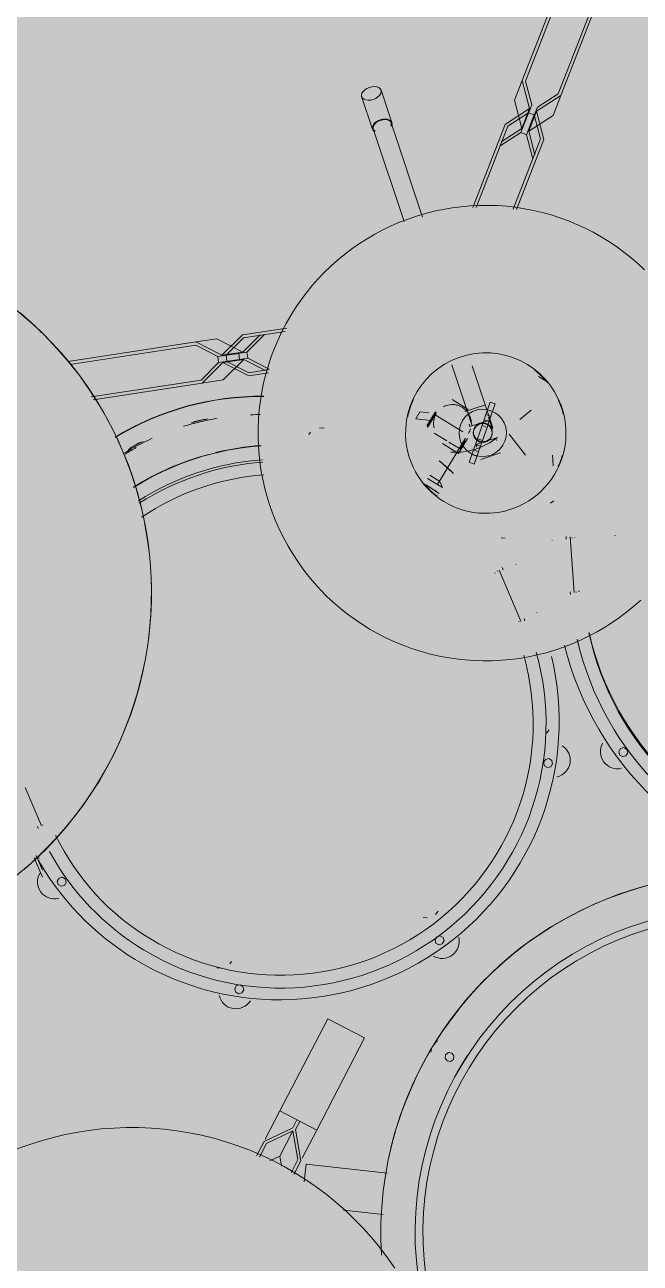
# Model space of a CAD drawing. Header units: millimetres. Extents: x -57519 to 497916, y -349472 to 446842.
# Drawn here: x 395693 to 396083, y 38849 to 39633 of the extents above; entities that cross this region are included whole.
import ezdxf

# ---------------------------------------------------------------- set-up
doc = ezdxf.new("R2010")
doc.units = ezdxf.units.MM
doc.layers.add('A-DETL-GENF', color=92, linetype='Continuous', lineweight=5)
doc.layers.add('A-GENM', color=13, linetype='Continuous', lineweight=5)

# ---------------------------------------------------------------- blocks, each defined once
blk = doc.blocks.new('Drums__Bateria_13550 - Drums__Bateria_13550-2635341-G_F SINGLE OCCUPANCY DIAGRAM')
at = {"layer": 'A-GENM', "color": 191}
for p, q in [((-506.42, -444.87), (-432.61, -496.56)), ((-431.1, -495.17), (-505.57, -443.03)), ((-520.66, -464.58), (-446.19, -516.72)), ((-445.4, -514.83), (-519.22, -463.14)), ((-432.61, -496.56), (-427.51, -511.37)), ((-425.11, -512.59), (-431.1, -495.17)), ((-431.1, -495.17), (-420.08, -502.89)), ((-420.08, -502.89), (-414.08, -520.31)), ((-446.19, -516.72), (-427.77, -516.39)), ((-446.19, -516.72), (-435.17, -524.44)), ((-429.73, -514.55), (-445.4, -514.83)), ((-429.73, -514.55), (-418.71, -522.27)), ((-427.77, -516.39), (-421.77, -533.82)), ((-427.77, -516.39), (-416.75, -524.11)), ((-427.51, -511.37), (-416.49, -519.09)), ((-425.36, -517.61), (-423.14, -514.43)), ((-420.26, -532.43), (-425.36, -517.61)), ((-425.36, -517.61), (-414.34, -525.33)), ((-406.68, -512.27), (-425.11, -512.59)), ((-414.08, -520.31), (-425.11, -512.59)), ((-423.14, -514.43), (-407.47, -514.16)), ((-423.14, -514.43), (-412.12, -522.15)), ((-407.47, -514.16), (-368.3, -541.58)), ((-367.71, -539.56), (-406.68, -512.27)), ((-416.75, -524.11), (-435.17, -524.44)), ((-411.69, -538.81), (-416.75, -524.11)), ((-412.12, -522.15), (-414.34, -525.33)), ((-414.34, -525.33), (-409.24, -540.15)), ((-414.08, -520.31), (-398.55, -520.04)), ((-396.45, -521.88), (-412.12, -522.15)), ((-374.93, -564.17), (-420.26, -532.43)), ((-152.52, -527.82), (-152.05, -527.9)), ((-421.77, -533.82), (-375.53, -566.2)), ((-261.64, -551.09), (-256.71, -546.18)), ((-211.01, -554.31), (-204.34, -555.45)), ((-158.05, -555.69), (-123.28, -561.47)), ((-157.41, -554.57), (-156.97, -554.64)), ((-157.12, -552.81), (-156.93, -552.84)), ((-18.83, -552.66), (-20.37, -554.24)), ((-20.37, -554.24), (-20.36, -556.44)), ((-20.36, -556.44), (-18.79, -557.98)), ((-16.64, -552.64), (-18.83, -552.66)), ((-15.08, -554.18), (-16.64, -552.64)), ((-16.6, -557.96), (-15.06, -556.39)), ((-15.06, -556.39), (-15.08, -554.18)), ((-238, -569), (-241.89, -560.65)), ((-181.91, -562.76), (-182.8, -560.33)), ((-158.88, -558.14), (-157.31, -558.4)), ((-124.21, -563.9), (-122.64, -564.16)), ((-123.5, -558.39), (-123.04, -558.47)), ((-123.33, -560.23), (-122.89, -560.3)), ((-18.79, -557.98), (-16.6, -557.96)), ((-230.57, -577.74), (-215.12, -570.88)), ((-158.78, -567.22), (-158.58, -567.25)), ((-125.87, -572.68), (-125.68, -572.72)), ((-236.89, -586.9), (-278.08, -590.32)), ((-253.11, -584.6), (-251.28, -581.77)), ((-246.13, -589.13), (-253.11, -584.6)), ((-251.28, -581.77), (-244.3, -586.3)), ((-246.87, -584.63), (-248.71, -587.46)), ((-244.3, -586.3), (-246.13, -589.13)), ((-244.3, -586.3), (-241.24, -588.29)), ((-243.81, -587.94), (-242.13, -587.8)), ((-241.24, -588.29), (-243.07, -591.12)), ((-242.13, -587.8), (-236, -587.29)), ((-242.13, -587.8), (-241.05, -600.8)), ((-241.05, -600.8), (-242.13, -587.8)), ((-241.24, -588.29), (-237.98, -590.41)), ((-230.17, -586.81), (-228.49, -586.67)), ((-229.1, -599.81), (-230.17, -586.81)), ((-229.1, -599.81), (-230.17, -586.81)), ((-219.14, -598.98), (-220.22, -585.98)), ((-116.33, -587.51), (-116.52, -587.54)), ((-252.09, -588.63), (-251.01, -601.63)), ((-243.07, -591.12), (-246.13, -589.13)), ((-239.82, -593.23), (-243.07, -591.12)), ((-239.82, -593.23), (-237.98, -590.41)), ((-237.98, -590.41), (-239.82, -593.23)), ((-232.44, -598.03), (-239.82, -593.23)), ((-237.98, -590.41), (-230.6, -595.2)), ((-230.6, -595.2), (-232.44, -598.03)), ((-230.6, -595.2), (-232.44, -598.03)), ((-230.6, -595.2), (-227.35, -597.31)), ((-167.96, -598.22), (-167.07, -595.8)), ((-149.24, -592.97), (-149.43, -593)), ((-113.29, -596.07), (-114.86, -596.33)), ((-439.82, -603.24), (-461.43, -605.03)), ((-377.11, -598.54), (-439.78, -603.74)), ((-281.75, -602.67), (-241.18, -599.3)), ((-251.91, -599.38), (-260.33, -607.81)), ((-241.05, -600.8), (-242.73, -600.94)), ((-234.12, -604.06), (-226.26, -611.92)), ((-226.26, -611.92), (-234.12, -604.06)), ((-229.19, -600.14), (-232.44, -598.03)), ((-227.35, -597.31), (-229.19, -600.14)), ((-226.12, -602.13), (-229.19, -600.14)), ((-227.42, -599.67), (-229.1, -599.81)), ((-227.35, -597.31), (-224.29, -599.3)), ((-224.29, -599.3), (-226.12, -602.13)), ((-219.15, -606.66), (-226.12, -602.13)), ((-224.29, -599.3), (-217.31, -603.83)), ((-221.71, -600.97), (-223.55, -603.8)), ((-217.31, -603.83), (-219.15, -606.66)), ((-147.97, -601.82), (-149.54, -602.08)), ((-113.73, -598.72), (-148.26, -604.46)), ((-113.53, -599.92), (-113.98, -599.99)), ((-113.73, -598.72), (-113.93, -598.76)), ((-40.87, -599.72), (-42.5, -597.64)), ((-24.82, -602.07), (-24.84, -604.28)), ((-23.26, -600.53), (-24.82, -602.07)), ((-21.06, -600.56), (-23.26, -600.53)), ((-19.53, -602.13), (-21.06, -600.56)), ((-19.55, -604.34), (-19.53, -602.13)), ((-438.79, -615.7), (-377.11, -610.58)), ((-253.4, -620.49), (-238.95, -605.97)), ((-210.35, -629.47), (-234.65, -605.3)), ((-234.65, -616.06), (-228.76, -610.17)), ((-234.65, -620.31), (-226.26, -611.92)), ((-233, -605.93), (-228.76, -610.17)), ((-228.76, -610.17), (-233, -605.93)), ((-232.63, -605.56), (-228.38, -609.8)), ((-228.38, -609.8), (-232.63, -605.56)), ((-148.07, -604.42), (-148.26, -604.46)), ((-147.62, -605.58), (-148.06, -605.65)), ((-146.86, -607.27), (-147.33, -607.34)), ((-24.84, -604.28), (-23.31, -605.85)), ((-23.31, -605.85), (-21.11, -605.88)), ((-21.11, -605.88), (-19.55, -604.34)), ((-460.35, -617.99), (-438.75, -616.2)), ((-255.02, -619.47), (-247.67, -626.82)), ((-247.67, -626.82), (-255.02, -619.47)), ((-252.27, -619.35), (-253.4, -620.49)), ((-242.44, -623.86), (-235.73, -617.14)), ((-255.56, -624), (-257.55, -629.45)), ((-255.39, -619.84), (-247.89, -627.34)), ((-247.89, -627.34), (-255.39, -619.84)), ((-255.39, -619.84), (-249.39, -625.84)), ((-249.39, -625.84), (-255.39, -619.84)), ((-254.01, -632.98), (-250.68, -623.82)), ((-253.4, -620.49), (-246.87, -627)), ((-211.84, -627.53), (-217.13, -632.83)), ((-215.49, -634.64), (-207.72, -626.85)), ((-207.72, -626.85), (-211.84, -627.53)), ((-257.55, -629.45), (-254.01, -632.98)), ((-262.86, -693.54), (-261.9, -690.88)), ((52.34, -693.16), (54.01, -695.29)), ((69.48, -694.01), (67.94, -695.58)), ((67.94, -695.58), (67.97, -697.79)), ((67.97, -697.79), (69.53, -699.33)), ((71.67, -693.99), (69.48, -694.01)), ((73.24, -695.54), (71.67, -693.99)), ((71.73, -699.32), (73.26, -697.74)), ((73.26, -697.74), (73.24, -695.54)), ((-329.15, -698.67), (-331.64, -727.1)), ((-329.61, -726.84), (-327.29, -700.29)), ((-261.45, -699.76), (-260.27, -701.26)), ((54.9, -700.94), (54.07, -703.32)), ((69.53, -699.33), (71.73, -699.32)), ((141.9, -705.97), (141.06, -708.01)), ((143.94, -705.13), (141.9, -705.97)), ((145.98, -705.97), (143.94, -705.13)), ((146.82, -708.01), (145.98, -705.97)), ((-328.44, -713.43), (-320.36, -726.87)), ((141.06, -708.01), (141.9, -710.05)), ((141.9, -710.05), (143.94, -710.89)), ((143.94, -710.89), (145.98, -710.05)), ((145.98, -710.05), (146.82, -708.01)), ((-320.98, -729.49), (-328.98, -716.17)), ((-316.5, -727.2), (-306.6, -715.82)), ((-306.16, -718.17), (-316.35, -729.89)), ((-306.27, -715.97), (-307.39, -728.78)), ((-305.44, -729.4), (-304.34, -716.85)), ((-333.07, -743.39), (-320.98, -729.49)), ((-331.64, -727.1), (-322.15, -742.89)), ((-321.54, -740.27), (-329.61, -726.84)), ((-320.98, -729.49), (-322.15, -742.89)), ((-320.36, -726.87), (-321.54, -740.27)), ((-320.36, -726.87), (-316.5, -727.2)), ((-316.5, -727.2), (-317.67, -740.61)), ((-307.39, -728.78), (-317.67, -740.61)), ((-317.53, -743.3), (-305.44, -729.4)), ((-320.83, -732.18), (-322, -745.58)), ((-316.97, -732.52), (-320.83, -732.18)), ((-316.97, -732.52), (-318.14, -745.92)), ((-317.53, -743.3), (-316.35, -729.89)), ((-316.35, -729.89), (-306.86, -745.69)), ((-322.15, -742.89), (-334.24, -756.8)), ((-333.07, -743.39), (-334.24, -756.8)), ((-317.67, -740.61), (-321.54, -740.27)), ((-308.03, -759.09), (-317.53, -743.3)), ((-332.29, -757.41), (-322, -745.58)), ((-322, -745.58), (-318.14, -745.92)), ((-318.14, -745.92), (-310.06, -759.35)), ((-306.86, -745.69), (-308.03, -759.09)), ((-334.24, -756.8), (-341.37, -838.31)), ((-339.29, -837.49), (-332.29, -757.41)), ((-310.06, -759.35), (-316.19, -829.41)), ((-314.12, -828.69), (-308.03, -759.09)), ((119.39, -757.44), (102.1, -777.26)), ((119.39, -757.44), (168.94, -800.68)), ((188.3, -812.42), (206.01, -763.78)), ((230.84, -772.47), (222.18, -796.24)), ((151.64, -820.5), (102.1, -777.26)), ((151.64, -820.5), (168.94, -800.68)), ((168.94, -800.68), (184.09, -813.9)), ((159.72, -811.42), (164.02, -815.17)), ((165.34, -813.66), (161.04, -809.91)), ((164.02, -815.17), (168.12, -834.88)), ((185.42, -815.06), (165.34, -813.66)), ((169.64, -833.55), (165.88, -815.47)), ((165.88, -815.47), (184.31, -816.74)), ((165.88, -815.47), (179.47, -827.33)), ((192.91, -821.59), (185.42, -815.06)), ((198.9, -816.28), (188.3, -812.42)), ((166.79, -833.72), (151.64, -820.5)), ((184.31, -816.74), (191.4, -822.93)), ((52.45, -827.78), (53.64, -829.32)), ((67.97, -826.12), (67.94, -828.32)), ((67.94, -828.32), (69.48, -829.9)), ((69.53, -824.58), (67.97, -826.12)), ((69.48, -829.9), (71.67, -829.93)), ((71.73, -824.6), (69.53, -824.58)), ((71.67, -829.93), (73.24, -828.38)), ((73.26, -826.18), (71.73, -824.6)), ((73.24, -828.38), (73.26, -826.18)), ((185.93, -827.77), (179.47, -827.33)), ((179.47, -827.33), (180.91, -834.24)), ((54.04, -837.89), (54.94, -835.31)), ((168.12, -834.88), (175.83, -841.6)), ((176.97, -839.95), (169.64, -833.55)), ((-23.31, -917.71), (-24.84, -919.28)), ((-21.11, -917.7), (-23.31, -917.71)), ((-19.55, -919.24), (-21.11, -917.7)), ((-85.63, -928.78), (-59.65, -924.46)), ((-60.29, -923.34), (-59.84, -923.27)), ((-59.84, -924.5), (-59.65, -924.46)), ((-24.84, -919.28), (-24.82, -921.49)), ((-24.82, -921.49), (-23.26, -923.04)), ((-23.26, -923.04), (-21.06, -923.02)), ((-21.06, -923.02), (-19.53, -921.45)), ((-19.53, -921.45), (-19.55, -919.24)), ((-59.94, -927.1), (-58.37, -926.84)), ((-42.07, -932.13), (-32.23, -930.5)), ((-41.06, -933.75), (-27.86, -931.55)), ((-40.78, -932.97), (-39.97, -930.64))]:
    blk.add_line(p, q, dxfattribs=at)
at = {"layer": 'A-GENM', "color": 191, "flags": 128}
for points in [[(-311.29, -469.82), (-316.11, -472.98), (-320.81, -476.33), (-325.37, -479.87), (-329.78, -483.59), (-334.04, -487.48), (-338.15, -491.54), (-342.08, -495.76), (-345.85, -500.13), (-349.43, -504.65), (-352.84, -509.31), (-356.05, -514.11), (-359.07, -519.02), (-361.89, -524.06), (-364.51, -529.2), (-366.92, -534.44), (-369.12, -539.78), (-371.1, -545.2), (-372.87, -550.69), (-374.41, -556.25), (-375.73, -561.87), (-376.83, -567.54), (-377.69, -573.24), (-378.33, -578.98), (-378.74, -584.73), (-378.92, -590.5), (-378.86, -596.27), (-378.58, -602.04), (-378.07, -607.78), (-377.32, -613.51), (-376.35, -619.2), (-375.15, -624.84), (-373.73, -630.43), (-372.08, -635.96), (-370.22, -641.42), (-368.13, -646.81), (-365.84, -652.1), (-363.33, -657.3), (-360.62, -662.39), (-357.71, -667.37), (-354.6, -672.24), (-351.3, -676.97), (-347.81, -681.57), (-344.14, -686.02), (-340.29, -690.32), (-336.28, -694.47), (-332.1, -698.45), (-327.77, -702.26), (-323.29, -705.9), (-318.66, -709.35), (-313.91, -712.62), (-309.02, -715.69), (-304.02, -718.57), (-298.9, -721.24), (-293.69, -723.71), (-288.38, -725.96), (-282.98, -728), (-277.5, -729.83), (-271.96, -731.43), (-266.36, -732.81), (-260.7, -733.97), (-255.01, -734.9), (-249.28, -735.6), (-243.53, -736.07), (-237.76, -736.31), (-234.65, -736.34)], [(-234.65, -736.34), (-228.88, -736.22), (-223.12, -735.88), (-217.37, -735.3), (-211.66, -734.5), (-205.98, -733.46), (-200.35, -732.2), (-194.77, -730.72), (-189.26, -729.01), (-183.82, -727.09), (-178.46, -724.95), (-173.19, -722.6), (-168.02, -720.03), (-162.96, -717.27), (-158.01, -714.3), (-153.18, -711.14), (-148.48, -707.79), (-143.92, -704.25), (-139.51, -700.53), (-135.25, -696.64), (-131.15, -692.58), (-127.21, -688.36), (-123.44, -683.99), (-119.86, -679.47), (-116.45, -674.81), (-113.24, -670.01), (-110.22, -665.1), (-107.4, -660.06), (-104.78, -654.92), (-102.37, -649.68), (-100.17, -644.34), (-98.19, -638.92), (-96.42, -633.43), (-94.88, -627.87), (-93.56, -622.25), (-92.47, -616.58), (-91.6, -610.88), (-90.96, -605.14), (-90.55, -599.39), (-90.38, -593.62), (-90.43, -587.85), (-90.71, -582.08), (-91.23, -576.34), (-91.97, -570.61), (-92.94, -564.92), (-94.14, -559.28), (-95.56, -553.69), (-97.21, -548.16), (-99.07, -542.69), (-101.16, -537.31), (-103.45, -532.02), (-105.96, -526.82), (-108.67, -521.73)], [(145.23, -696.32), (145.32, -696.41), (145.41, -696.51), (145.51, -696.61), (145.6, -696.7), (145.69, -696.8), (145.78, -696.9), (145.87, -696.99), (145.97, -697.09), (146.06, -697.18), (146.15, -697.28), (146.24, -697.38), (146.34, -697.47), (146.43, -697.57), (146.52, -697.66), (146.61, -697.76), (146.71, -697.86), (146.8, -697.95), (146.89, -698.05), (146.99, -698.14), (147.08, -698.24), (147.17, -698.33), (147.26, -698.43), (147.36, -698.53), (147.45, -698.62), (147.54, -698.72), (147.64, -698.81), (147.73, -698.91), (147.82, -699), (147.92, -699.1), (148.01, -699.19), (148.1, -699.29), (148.2, -699.38), (148.29, -699.48), (148.38, -699.57), (148.48, -699.67), (148.57, -699.76), (148.66, -699.86), (148.76, -699.95), (148.85, -700.05), (148.95, -700.14), (149.04, -700.24), (149.13, -700.33), (149.23, -700.43), (149.32, -700.52), (149.42, -700.62), (149.51, -700.71), (149.6, -700.81), (149.7, -700.9), (149.79, -700.99)], [(149.89, -701.09), (149.79, -700.99), (149.7, -700.9), (149.6, -700.81), (149.51, -700.71), (149.42, -700.62), (149.32, -700.52), (149.23, -700.43), (149.13, -700.33), (149.04, -700.24), (148.95, -700.14), (148.85, -700.05), (148.76, -699.95), (148.66, -699.86), (148.57, -699.76), (148.48, -699.67), (148.38, -699.57), (148.29, -699.48), (148.2, -699.38), (148.1, -699.29), (148.01, -699.19), (147.92, -699.1), (147.82, -699), (147.73, -698.91), (147.64, -698.81), (147.54, -698.72), (147.45, -698.62), (147.36, -698.53), (147.26, -698.43), (147.17, -698.33), (147.08, -698.24), (146.99, -698.14), (146.89, -698.05), (146.8, -697.95), (146.71, -697.86), (146.61, -697.76), (146.52, -697.66), (146.43, -697.57), (146.34, -697.47), (146.24, -697.38), (146.15, -697.28), (146.06, -697.18), (145.97, -697.09), (145.87, -696.99), (145.78, -696.9), (145.69, -696.8), (145.6, -696.7), (145.51, -696.61), (145.41, -696.51), (145.32, -696.41), (145.23, -696.32)], [(149.89, -701.09), (149.98, -701.18), (150.07, -701.28), (150.17, -701.37), (150.26, -701.47), (150.36, -701.56), (150.45, -701.65), (150.55, -701.75), (150.64, -701.84), (150.74, -701.94), (150.83, -702.03), (150.93, -702.12), (151.02, -702.22), (151.12, -702.31), (151.21, -702.4), (151.31, -702.5), (151.4, -702.59), (151.5, -702.68), (151.59, -702.78), (151.69, -702.87), (151.78, -702.97), (151.88, -703.06), (151.97, -703.15), (152.07, -703.24), (152.16, -703.34), (152.26, -703.43), (152.35, -703.52), (152.45, -703.62), (152.54, -703.71), (152.64, -703.8), (152.74, -703.9), (152.83, -703.99), (152.93, -704.08), (153.02, -704.17), (153.12, -704.27), (153.21, -704.36), (153.31, -704.45), (153.41, -704.55), (153.5, -704.64), (153.6, -704.73), (153.69, -704.82), (153.79, -704.92), (153.89, -705.01), (153.98, -705.1), (154.08, -705.19), (154.18, -705.28), (154.27, -705.38), (154.37, -705.47), (154.46, -705.56), (154.56, -705.65), (154.66, -705.74)], [(154.66, -705.74), (154.56, -705.65), (154.46, -705.56), (154.37, -705.47), (154.27, -705.38), (154.18, -705.28), (154.08, -705.19), (153.98, -705.1), (153.89, -705.01), (153.79, -704.92), (153.69, -704.82), (153.6, -704.73), (153.5, -704.64), (153.41, -704.55), (153.31, -704.45), (153.21, -704.36), (153.12, -704.27), (153.02, -704.17), (152.93, -704.08), (152.83, -703.99), (152.74, -703.9), (152.64, -703.8), (152.54, -703.71), (152.45, -703.62), (152.35, -703.52), (152.26, -703.43), (152.16, -703.34), (152.07, -703.24), (151.97, -703.15), (151.88, -703.06), (151.78, -702.97), (151.69, -702.87), (151.59, -702.78), (151.5, -702.68), (151.4, -702.59), (151.31, -702.5), (151.21, -702.4), (151.12, -702.31), (151.02, -702.22), (150.93, -702.12), (150.83, -702.03), (150.74, -701.94), (150.64, -701.84), (150.55, -701.75), (150.45, -701.65), (150.36, -701.56), (150.26, -701.47), (150.17, -701.37), (150.07, -701.28), (149.98, -701.18)], [(265.56, -773.44), (258.09, -776.33), (250.75, -779.52), (243.53, -782.99), (236.47, -786.76), (229.56, -790.8), (222.82, -795.11), (216.25, -799.69), (209.87, -804.53), (203.7, -809.62), (197.73, -814.96), (191.98, -820.52), (186.45, -826.32), (181.16, -832.33), (176.12, -838.54), (171.33, -844.96), (166.8, -851.56), (162.54, -858.33), (158.55, -865.27), (154.84, -872.37), (151.42, -879.6), (148.29, -886.97), (145.46, -894.46), (142.93, -902.05), (140.7, -909.74), (138.79, -917.52), (137.19, -925.36), (135.9, -933.26), (134.93, -941.2), (134.27, -949.18), (133.94, -957.18), (133.9, -961.5)], [(265.56, -773.44), (258.09, -776.33), (250.75, -779.52), (243.53, -782.99), (236.47, -786.76), (229.56, -790.8), (222.82, -795.11), (216.25, -799.69), (209.87, -804.53), (203.7, -809.62), (197.73, -814.96), (191.98, -820.52), (186.45, -826.32), (181.16, -832.33), (176.12, -838.54), (171.33, -844.96), (166.8, -851.56), (162.54, -858.33), (158.55, -865.27), (154.84, -872.37), (151.42, -879.6), (148.29, -886.97), (145.46, -894.46), (142.93, -902.05), (140.7, -909.74), (138.79, -917.52), (137.19, -925.36), (135.9, -933.26), (134.93, -941.2), (134.27, -949.18), (133.94, -957.18)], [(-241.1, -815.18), (-250.32, -815.37), (-259.53, -815.92), (-268.7, -816.84), (-277.83, -818.12), (-286.9, -819.78), (-295.9, -821.79), (-304.81, -824.16), (-313.62, -826.88), (-322.31, -829.96), (-330.87, -833.38), (-339.29, -837.14), (-347.55, -841.23), (-355.64, -845.65), (-363.55, -850.39), (-371.26, -855.44), (-378.76, -860.8)], [(-35.51, -941.46), (-39.84, -933.32), (-44.49, -925.36), (-49.46, -917.6), (-54.74, -910.04), (-60.31, -902.69), (-66.18, -895.58), (-72.32, -888.7), (-78.73, -882.08), (-85.4, -875.71), (-92.33, -869.62), (-99.49, -863.81), (-106.87, -858.3), (-114.47, -853.08), (-122.28, -848.17), (-130.27, -843.58), (-138.44, -839.3), (-146.78, -835.36), (-155.26, -831.76), (-163.89, -828.5), (-172.63, -825.58), (-181.49, -823.02), (-190.44, -820.82), (-199.48, -818.97), (-208.58, -817.49), (-217.73, -816.37), (-226.92, -815.62), (-236.13, -815.23), (-241.1, -815.18)], [(133.9, -961.5), (134.06, -969.51), (134.54, -977.5), (135.33, -985.46), (136.45, -993.39), (137.88, -1001.26), (139.63, -1009.07), (141.69, -1016.81), (144.05, -1024.46)], [(133.9, -961.5), (134.06, -969.51), (134.54, -977.5), (135.33, -985.46), (136.45, -993.39), (137.88, -1001.26), (139.63, -1009.07), (141.69, -1016.81), (144.05, -1024.46)]]:
    blk.add_lwpolyline(points, dxfattribs=at)
at = {"layer": 'A-GENM', "color": 191}
for centre, radius, start, end in [((-234.65, -592.06), 50.83, 90, 270), ((-234.65, -592.06), 50.83, 270, 90), ((-234.65, -592.06), 50.52, 115.71429, 128.72123), ((-234.65, -592.06), 50.52, 90, 102.97126), ((-234.65, -592.06), 50.52, 51.27877, 59.95189), ((295.35, -555.62), 227.45, 180, 244.28571), ((295.47, -555.62), 227.45, 180, 259.91993), ((295.47, -555.62), 205.72, 180, 0), ((295.47, -555.62), 200.78, 180, 360), ((-235.21, -593.9), 15, 360, 180), ((-235.62, -593.71), 6, 4.74329, 184.74329), ((-235.21, -593.9), 5.98, 0, 180), ((-269.3, -603.76), 43.06, 342.99779, 25), ((-235.21, -593.9), 15, 180, 360), ((-235.62, -593.71), 6, 184.74329, 4.74329), ((-235.21, -593.9), 5.98, 180, 0), ((-245.56, -611.13), 12, 75, 180), ((-245.56, -611.13), 12, 75, 90), ((-245.56, -611.13), 12, 45, 60), ((-245.56, -611.13), 12, 150, 180), ((-245.56, -611.13), 12, 180, 195), ((-245.56, -611.13), 12, 180, 195), ((-245.56, -611.13), 12, 225, 240), ((-245.56, -611.13), 12, 225, 270), ((-234.65, -592.06), 50.52, 231.27877, 244.28571), ((-234.65, -592.06), 50.52, 295.71429, 308.72123), ((142.19, -708.79), 10.81, 202.44777, 247.55223), ((142.19, -708.79), 10.81, 202.44777, 247.55223), ((-241.1, -1045.69), 230.39, 90, 270), ((-241.1, -1045.69), 230.39, 270, 90)]:
    blk.add_arc(centre, radius, start, end, dxfattribs=at)
for centre, major_axis, ratio, start_param, end_param in [((-91.02, -373.72), (31.62, 190.44), 0.99437, 3.29126, 5.575983), ((-92.59, -373.45), (33.09, 199.26), 0.99437, 3.308972, 5.575983), ((-92.32, -373.5), (30.29, 182.42), 0.99437, 3.284939, 5.575983), ((-91.02, -373.72), (30.29, 182.42), 0.99437, 3.278269, 5.575983), ((-18.71, -558.86), (1.77, 10.67), 0.99437, 2.526866, 4.88853), ((-87.4, -761.71), (-28.93, 174.21), 0.99437, 3.761529, 6.117723), ((-23.17, -599.66), (-1.77, 10.67), 0.99437, 4.534432, 6.896097), ((-85.83, -761.45), (-27.46, 165.39), 0.99437, 3.761529, 6.155962), ((-439.29, -609.72), (-0.54, 6.48), 0.615661, 5.759587, 7.853982), ((-439.29, -609.72), (-0.5, 5.98), 0.615661, 5.759587, 7.853982), ((-85.83, -761.45), (-26.13, 157.36), 0.99437, 3.761529, 6.157952), ((-460.89, -611.51), (-0.54, 6.48), 0.615661, 4.712389, 7.853982), ((-460.89, -611.51), (-0.54, 6.48), 0.615661, 1.570796, 4.712389), ((-439.29, -609.72), (-0.54, 6.48), 0.615661, 1.570796, 3.665191), ((-439.29, -609.72), (-0.5, 5.98), 0.615661, 1.570796, 3.665191), ((-120.51, -767.21), (-28.93, 174.21), 0.99437, 0.400155, 0.469314), ((-120.31, -767.18), (-28.93, 174.21), 0.99437, 0.401115, 0.470136), ((-87.6, -761.74), (-28.93, 174.21), 0.99437, 0.562638, 0.619936), ((-87.4, -761.71), (-28.93, 174.21), 0.99437, 0.563839, 0.619936), ((71.69, -695.21), (-1.77, 10.67), 0.99437, 3.768554, 6.130218), ((-120.51, -767.21), (-28.93, 174.21), 0.99437, 1.15506, 1.715453), ((-120.31, -767.18), (-28.93, 174.21), 0.99437, 1.155712, 1.715514), ((-120.31, -767.18), (-27.05, 162.88), 0.99437, 1.168381, 1.205022), ((-87.4, -761.71), (-28.93, 174.21), 0.99437, 1.239515, 1.725826), ((-87.6, -761.74), (-28.93, 174.21), 0.99437, 1.239177, 1.405334), ((-87.4, -761.71), (-27.46, 165.39), 0.99437, 1.238149, 1.737183), ((-85.83, -761.45), (-27.46, 165.39), 0.99437, 1.241035, 1.737702), ((-85.83, -761.45), (-26.13, 157.36), 0.99437, 1.239807, 1.760418), ((-120.31, -767.18), (-27.05, 162.88), 0.99437, 1.334001, 1.466821), ((-121.22, -767.33), (-27.04, 162.87), 0.99437, 1.378959, 1.426244), ((-121.22, -767.33), (-27.04, 162.87), 0.99437, 1.378959, 1.426244), ((-121.02, -767.29), (-27.04, 162.87), 0.99437, 1.369428, 1.434829), ((-87.6, -761.74), (-28.93, 174.21), 0.99437, 1.430255, 1.725766), ((-120.31, -767.18), (-27.05, 162.88), 0.99437, 1.595801, 1.723104), ((-121.02, -767.29), (-27.04, 162.87), 0.99437, 1.632796, 1.697418), ((-121.22, -767.33), (-27.04, 162.87), 0.99437, 1.642755, 1.689049), ((-121.22, -767.33), (-27.04, 162.87), 0.99437, 1.642755, 1.689049), ((-120.78, -767.25), (-26.85, 161.67), 0.99437, 1.667134, 1.716884), ((71.69, -829.69), (-1.77, 10.67), 0.99437, 2.963636, 5.3253), ((-85.83, -761.45), (-26.13, 157.36), 0.99437, 3.194185, 3.761529), ((-85.83, -761.45), (-27.46, 165.39), 0.99437, 3.23793, 3.761529), ((-87.4, -761.71), (-28.93, 174.21), 0.99437, 3.237966, 3.761529), ((-23.17, -924.89), (-1.77, 10.67), 0.99437, 2.197757, 4.559422)]:
    blk.add_ellipse(centre, major_axis=major_axis, ratio=ratio, start_param=start_param, end_param=end_param, dxfattribs=at)

msp = doc.modelspace()

# ---------------------------------------------------------------- hatches: boundary and pattern name
at = {"layer": 'A-DETL-GENF', "transparency": 33554585}
h = msp.add_hatch(color=201, dxfattribs=at)
h.paths.add_polyline_path([(378712.35, -2142.51), (378712.35, 5707.49), (408249.85, 5707.49), (408249.85, 31607.49), (411824.85, 31607.49), (411824.85, 28857.49), (414124.85, 28857.49), (414124.85, 34332.49), (417674.85, 34332.49), (417674.85, 35647.49), (420699.85, 35647.49), (420699.85, 52157.49), (392454.25, 52157.49), (392454.25, 45782.49), (382199.85, 45782.49), (382199.85, 52157.49), (367049.85, 52157.49), (367049.85, 5707.49), (368349.85, 5707.49), (368349.85, 3222.24), (374112.35, -1265.38), (374112.35, -2142.51), (376972.21, -2142.51)], flags=0)
h.paths.add_polyline_path([(370849.85, 8157.49), (370849.85, 9357.49), (369649.85, 9357.49), (369649.85, 15624.15), (370889.85, 15624.15), (370889.85, 9397.49), (371149.85, 9397.49), (371149.85, 8157.49)], flags=0)
h.paths.add_polyline_path([(388124.85, 8157.49), (388124.85, 9397.49), (389899.85, 9397.49), (389899.85, 8157.49)], flags=0)
h.paths.add_polyline_path([(382791.7, 8157.49), (382352.35, 8157.49), (382352.35, 9397.49), (387324.85, 9397.49), (387324.85, 8157.49), (386671.35, 8157.49)], flags=0)
h.paths.add_polyline_path([(404599.85, 8157.49), (396937.35, 8157.49), (396937.35, 9397.49), (404599.85, 9397.49), (404599.85, 8571.45)], flags=0)
h.paths.add_polyline_path([(394430.67, 8157.49), (392899.85, 8157.49), (392899.85, 9397.49), (396137.35, 9397.49), (396137.35, 8157.49)], flags=0)
h.paths.add_polyline_path([(405799.85, 12397.49), (404559.85, 12397.49), (404559.85, 15624.15), (405799.85, 15624.15), (405799.85, 12969.9)], flags=0)
h.paths.add_polyline_path([(370889.85, 16424.15), (369649.85, 16424.15), (369649.85, 23040.82), (370889.85, 23040.82), (370889.85, 17368.35)], flags=0)
h.paths.add_polyline_path([(404559.85, 16424.15), (404559.85, 23040.82), (405799.85, 23040.82), (405799.85, 16424.15)], flags=0)
h.paths.add_polyline_path([(369649.85, 23840.82), (369649.85, 30107.49), (370849.85, 30107.49), (370849.85, 31307.49), (371149.85, 31307.49), (371149.85, 30107.49), (370889.85, 30107.49), (370889.85, 23840.82)], flags=0)
h.paths.add_polyline_path([(404559.85, 23840.82), (404559.85, 27067.49), (405799.85, 27067.49), (405799.85, 23840.82)], flags=0)
h.paths.add_polyline_path([(388124.85, 30067.49), (388124.85, 31307.49), (389399.85, 31307.49), (389399.85, 30067.49)], flags=0)
h.paths.add_polyline_path([(373449.85, 30067.49), (373449.85, 31307.49), (378512.35, 31307.49), (378512.35, 30067.49), (375032.38, 30067.49)], flags=0)
h.paths.add_polyline_path([(386671.35, 30067.49), (382349.85, 30067.49), (382349.85, 31307.49), (387324.85, 31307.49), (387324.85, 30067.49)], flags=0)
h.paths.add_polyline_path([(394430.67, 30067.49), (392399.85, 30067.49), (392399.85, 31307.49), (396137.35, 31307.49), (396137.35, 30067.49)], flags=0)
h.paths.add_polyline_path([(402189.99, 30067.49), (396937.35, 30067.49), (396937.35, 31307.49), (404599.85, 31307.49), (404599.85, 30067.49), (404129.82, 30067.49)], flags=0)
h.paths.add_polyline_path([(407299.85, 35797.49), (407299.85, 36247.49), (408249.85, 36247.49), (408249.85, 35797.49), (408009.48, 35797.49)], flags=0)
h.paths.add_polyline_path([(412649.85, 35797.49), (412649.85, 37247.49), (415649.85, 37247.49), (415649.85, 35797.49), (413828.97, 35797.49)], flags=0)
h.paths.add_polyline_path([(412649.85, 37397.49), (412649.85, 37897.49), (418299.85, 37897.49), (418299.85, 37397.49), (412859.05, 37397.49)], flags=0)
h.paths.add_polyline_path([(408979.39, 37847.49), (408399.85, 37847.49), (408399.85, 38327.49), (410749.85, 38327.49), (410749.85, 37847.49), (409949.31, 37847.49)], flags=0)
h.paths.add_polyline_path([(381599.85, 37907.49), (381599.85, 39557.49), (382049.85, 39557.49), (382049.85, 37907.49), (381821.78, 37907.49)], flags=0)
h.paths.add_polyline_path([(406069.65, 38657.49), (404849.85, 38657.49), (404849.85, 49957.49), (408249.85, 49957.49), (408249.85, 38657.49), (408009.48, 38657.49)], flags=0)
h.paths.add_polyline_path([(370182.8, 40207.49), (369149.85, 40207.49), (369149.85, 40707.49), (370699.85, 40707.49), (370699.85, 40207.49)], flags=0)
h.paths.add_polyline_path([(381599.85, 40257.49), (381599.85, 42757.49), (382049.85, 42757.49), (382049.85, 40257.49), (381821.78, 40257.49)], flags=0)
h.paths.add_polyline_path([(414798.88, 42697.49), (410674.85, 42697.49), (410674.85, 43197.49), (418349.85, 43197.49), (418349.85, 42697.49), (415768.8, 42697.49)], flags=0)
h.paths.add_polyline_path([(377289.85, 42907.49), (375749.85, 42907.49), (375749.85, 43407.49), (377289.85, 43407.49), (377289.85, 43209.25)], flags=0)
h.paths.add_polyline_path([(382049.85, 46907.49), (379399.85, 46907.49), (379399.85, 52007.49), (382049.85, 52007.49), (382049.85, 47057.89)], flags=0)
h.paths.add_polyline_path([(410919.22, 47837.49), (410674.85, 47837.49), (410674.85, 48337.49), (418349.85, 48337.49), (418349.85, 47837.49), (411404.18, 47837.49)], flags=0)
h.paths.add_polyline_path([(408399.85, 50107.49), (408399.85, 52007.49), (408849.85, 52007.49), (408849.85, 50107.49)], flags=0)

# ---------------------------------------------------------------- block references
at = {"layer": 'A-GENM', "color": 253, "rotation": 283.7048795435998}
msp.add_blockref('Drums__Bateria_13550 - Drums__Bateria_13550-2635341-G_F SINGLE OCCUPANCY DIAGRAM', (396615.97, 39286.86), dxfattribs=at)

doc.saveas('drawing.dxf')
